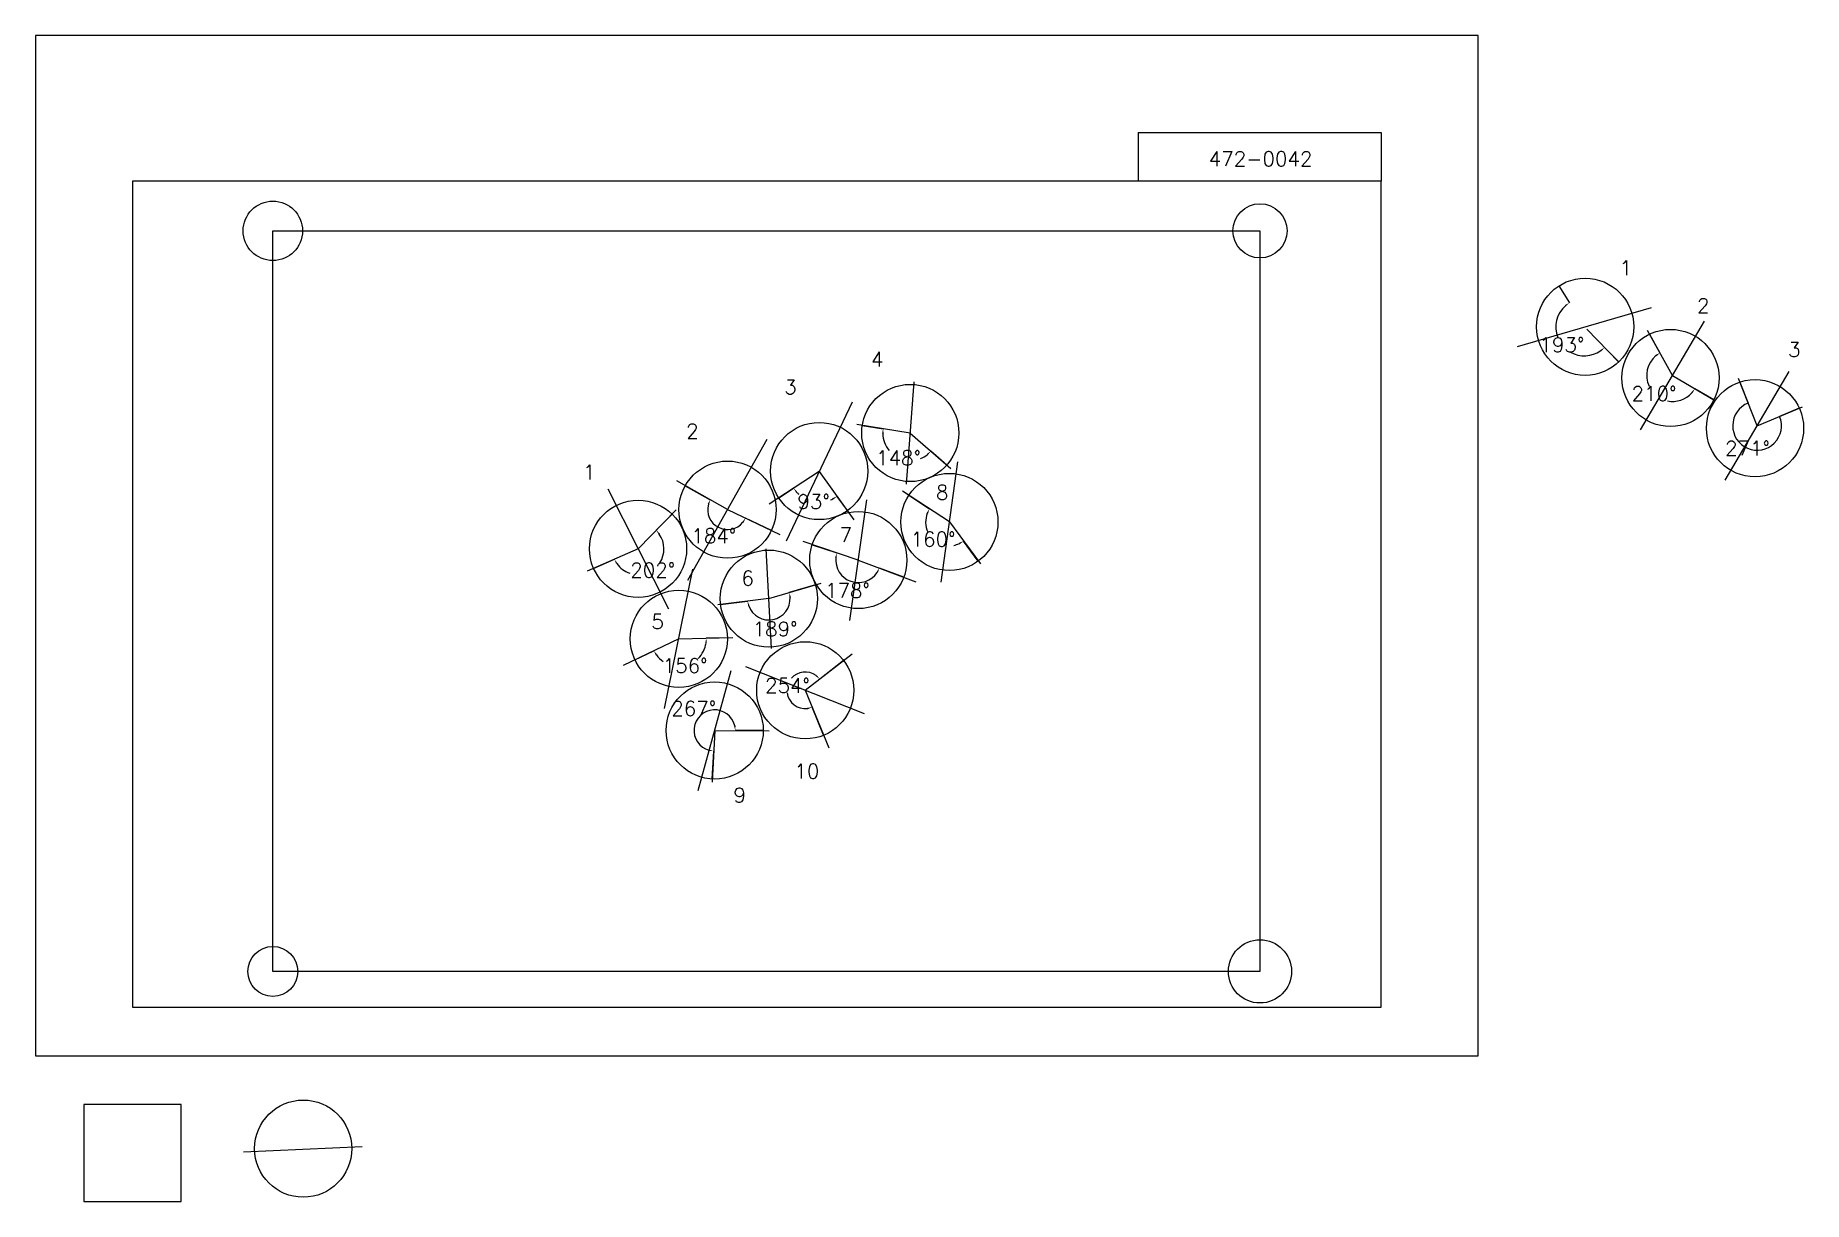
# Model space of a CAD drawing. Extents: x 0 to 1819984, y -150000 to 1050000.
import ezdxf

# ---------------------------------------------------------------- set-up
doc = ezdxf.new("R2010")
doc.units = 0
doc.header["$MEASUREMENT"] = 0
doc.layers.get('0').update_dxf_attribs({"linetype": 'CONTINUOUS'})
doc.layers.get('Defpoints').update_dxf_attribs({"linetype": 'CONTINUOUS'})
for name, color, linetype in [('_0-0_', 7, 'CONTINUOUS'), ('_0-1_V-nasSTD', 7, 'CONTINUOUS'), ('_0-2_番号', 7, 'CONTINUOUS'), ('ADD_LINE', 7, 'CONTINUOUS'), ('文字', 7, 'CONTINUOUS')]:
    doc.layers.add(name, color=color, linetype=linetype)
doc.layers.add('位置合わせ用', color=7, linetype='CONTINUOUS', plot=False)
doc.styles.get("Standard").update_dxf_attribs({"font": 'txt', "height": 15000, "bigfont": 'bigfont.shx'})
doc.dimstyles.get("Standard").update_dxf_attribs({"dimtxt": 0.18, "dimasz": 0.18, "dimexe": 0.18, "dimexo": 0.0625, "dimgap": 0.09, "dimtad": 0, "dimtih": 1, "dimtoh": 1, "dimdec": 4, "dimzin": 0, "dimdsep": 46, "dimtxsty": 'Standard', "dimcen": 0.09, "dimadec": 0, "dimazin": 0, "dimtfac": 1, "dimtdec": 4, "dimtofl": 0, "dimtmove": 0, "dimatfit": 3, "dimfxl": 1, "dimtolj": 1, "dimtzin": 0, "dimarcsym": 0})
picture_1 = doc.add_image_def('image1.jpg', size_in_pixel=(800, 600))

# ---------------------------------------------------------------- blocks, each defined once
blk = doc.blocks.new('-000-CCURVE_ORG002')
at = {"layer": '_0-0_', "color": 5, "linetype": 'Continuous'}
for p, q in [((30, -10), (10, -10)), ((10, -10), (10, -30)), ((30, -30), (30, -10)), ((10, -30), (30, -30))]:
    blk.add_line(p, q, dxfattribs=at)
blk = doc.blocks.new('-008-$$ATRU$$11$$背景色$$色$$0_0_0')
at = {"layer": '_0-2_番号'}
blk.add_blockref('-000-CCURVE_ORG002', (0, 0), dxfattribs=at)
blk = doc.blocks.new('*D27')
at = {"color": 0, "linetype": 'Continuous', "lineweight": -2}
for p, q in [((1568104, 792245), (1578880, 774840)), ((1629640, 714000), (1615070, 728792))]:
    blk.add_line(p, q, dxfattribs=at)
for start, end in [(131.496881, 201.309321), (240.743794, 304.832348)]:
    blk.add_arc((1594392, 749786), 29468, start, end, dxfattribs=at)
at = {"color": 0}
for points in [[(1575365, 771189), (1574370, 772526), (1578880, 774841)], [(1611756, 724957), (1610691, 726240), (1615070, 728792)]]:
    blk.add_solid(points, dxfattribs=at)
at = {"layer": 'Defpoints', "color": 0}
for p in [(1568104, 792245), (1565088, 746690), (1594392, 749786), (1629640, 714000)]:
    blk.add_point(p, dxfattribs=at)
at = {"color": 0, "linetype": 'Continuous', "insert": (1571223, 731578), "char_height": 15000, "attachment_point": 5}
blk.add_mtext('\\A1;193%%d', dxfattribs=at)
blk = doc.blocks.new('*D28')
at = {"color": 0, "linetype": 'Continuous', "lineweight": -2}
for p, q in [((1661270, 742552), (1672046, 723311)), ((1727583, 674939), (1708054, 686470))]:
    blk.add_line(p, q, dxfattribs=at)
for start, end in [(130.005432, 204.698825), (258.553097, 318.68482)]:
    blk.add_arc((1685082, 700035), 26678, start, end, dxfattribs=at)
at = {"color": 0}
for points in [[(1668405, 719784), (1667458, 721156), (1672046, 723311)], [(1705795, 681933), (1704445, 682911), (1708054, 686470)]]:
    blk.add_solid(points, dxfattribs=at)
at = {"layer": 'Defpoints', "color": 0}
for p in [(1661270, 742552), (1658755, 695717), (1685082, 700035), (1727583, 674939)]:
    blk.add_point(p, dxfattribs=at)
at = {"color": 0, "linetype": 'Continuous', "insert": (1666003, 681387), "char_height": 15000, "attachment_point": 5}
blk.add_mtext('\\A1;210%%d', dxfattribs=at)
blk = doc.blocks.new('*D31')
at = {"layer": 'ADD_LINE', "color": 0, "linetype": 'Continuous', "lineweight": -2}
for p, q in [((1754468, 693292), (1762933, 671691)), ((1815520, 666412), (1795295, 657972))]:
    blk.add_line(p, q, dxfattribs=at)
blk.add_arc((1772102, 648293), 25131, 111.399612, 22.651687, dxfattribs=at)
at = {"layer": 'ADD_LINE', "color": 0}
for points in [[(1762933, 671691), (1762933, 671692), (1762933, 671692)], [(1795295, 657972), (1795295, 657972), (1795295, 657972)]]:
    blk.add_solid(points, dxfattribs=at)
at = {"layer": 'Defpoints', "color": 0}
for p in [(1754468, 693293), (1815520, 666412), (1772102, 648293), (1781612, 625030)]:
    blk.add_point(p, dxfattribs=at)
at = {"layer": 'ADD_LINE', "color": 0, "linetype": 'Continuous', "insert": (1762293, 625154), "char_height": 15000, "attachment_point": 5}
blk.add_mtext('\\A1;271%%d', dxfattribs=at)
blk = doc.blocks.new('*D472')
at = {"color": 0, "linetype": 'Continuous', "lineweight": -2}
for p, q in [((851123, 648716), (872598, 645302)), ((938030, 607825), (921709, 622194))]:
    blk.add_line(p, q, dxfattribs=at)
for start, end in [(181.118607, 219.74725), (291.75133, 308.486108)]:
    blk.add_arc((900502, 640866), 28255, start, end, dxfattribs=at)
at = {"color": 0}
for points in [[(873084, 640256), (871421, 640371), (872598, 645302)], [(918661, 618145), (917512, 619352), (921709, 622194)]]:
    blk.add_solid(points, dxfattribs=at)
at = {"layer": 'Defpoints', "color": 0}
for p in [(851123, 648716), (900502, 640866), (878918, 622632), (938030, 607825)]:
    blk.add_point(p, dxfattribs=at)
at = {"color": 0, "linetype": 'Continuous', "insert": (888473, 615299), "char_height": 15000, "attachment_point": 5}
blk.add_mtext('\\A1;148%%d', dxfattribs=at)
blk = doc.blocks.new('*D473')
at = {"color": 0, "linetype": 'Continuous', "lineweight": -2}
for p, q in [((765100, 574028), (780456, 584008)), ((835764, 560992), (825121, 575696))]:
    blk.add_line(p, q, dxfattribs=at)
for start, end in [(222.169179, 228.062599), (292.043023, 296.748691)]:
    blk.add_arc((806740, 601091), 31349, start, end, dxfattribs=at)
at = {"color": 0}
for points in [[(784166, 580554), (782846, 579537), (780456, 584008)], [(821283, 572385), (820417, 573809), (825121, 575696)]]:
    blk.add_solid(points, dxfattribs=at)
at = {"layer": 'Defpoints', "color": 0}
for p in [(806740, 601091), (765100, 574028), (792988, 572920), (835764, 560992)]:
    blk.add_point(p, dxfattribs=at)
at = {"color": 0, "linetype": 'Continuous', "insert": (801006, 570271), "char_height": 15000, "attachment_point": 5}
blk.add_mtext('\\A1;93%%d', dxfattribs=at)
blk = doc.blocks.new('*D474')
at = {"color": 0, "linetype": 'Continuous', "lineweight": -2}
for p, q in [((898968, 576750), (920333, 562723)), ((970522, 509128), (955311, 529668))]:
    blk.add_line(p, q, dxfattribs=at)
for start, end in [(158.45586, 204.830532), (280.51977, 294.780955)]:
    blk.add_arc((940765, 549310), 24441, start, end, dxfattribs=at)
at = {"color": 0}
for points in [[(918771, 557901), (917291, 558669), (920333, 562723)], [(951434, 526402), (950585, 527836), (955311, 529668)]]:
    blk.add_solid(points, dxfattribs=at)
at = {"layer": 'Defpoints', "color": 0}
for p in [(898968, 576750), (940765, 549310), (917795, 540957), (970522, 509128)]:
    blk.add_point(p, dxfattribs=at)
at = {"color": 0, "linetype": 'Continuous', "insert": (923977, 531546), "char_height": 15000, "attachment_point": 5}
blk.add_mtext('\\A1;160%%d', dxfattribs=at)
blk = doc.blocks.new('*D475')
at = {"color": 0, "linetype": 'Continuous', "lineweight": -2}
for p, q in [((799571, 525968), (824988, 517492)), ((893744, 492395), (868698, 501909))]:
    blk.add_line(p, q, dxfattribs=at)
blk.add_arc((847003, 510150), 23208, 173.924758, 326.832461, dxfattribs=at)
at = {"color": 0}
for points in [[(824740, 512429), (823111, 512783), (824987, 517492)], [(867172, 497075), (865687, 497831), (868698, 501909)]]:
    blk.add_solid(points, dxfattribs=at)
at = {"layer": 'Defpoints', "color": 0}
for p in [(799571, 525968), (847003, 510150), (829427, 494994), (893744, 492395)]:
    blk.add_point(p, dxfattribs=at)
at = {"color": 0, "linetype": 'Continuous', "insert": (835852, 478871), "char_height": 15000, "attachment_point": 5}
blk.add_mtext('\\A1;178%%d', dxfattribs=at)
blk = doc.blocks.new('*D476')
at = {"color": 0, "linetype": 'Continuous', "lineweight": -2}
for p, q in [((668941, 586673), (694602, 572111)), ((757577, 540514), (730934, 553190))]:
    blk.add_line(p, q, dxfattribs=at)
blk.add_arc((712427, 561995), 20496, 164.438157, 320.543825, dxfattribs=at)
at = {"color": 0}
for points in [[(693452, 567174), (691913, 567813), (694602, 572111)], [(728955, 548523), (727549, 549417), (730935, 553190)]]:
    blk.add_solid(points, dxfattribs=at)
at = {"layer": 'Defpoints', "color": 0}
for p in [(668941, 586673), (695008, 551194), (712427, 561995), (757577, 540514)]:
    blk.add_point(p, dxfattribs=at)
at = {"color": 0, "linetype": 'Continuous', "insert": (698341, 534947), "char_height": 15000, "attachment_point": 5}
blk.add_mtext('\\A1;184%%d', dxfattribs=at)
blk = doc.blocks.new('*D477')
at = {"color": 0, "linetype": 'Continuous', "lineweight": -2}
for p, q in [((655361, 557399), (638984, 540730)), ((574581, 501534), (595957, 510974))]:
    blk.add_line(p, q, dxfattribs=at)
for start, end in [(327.257731, 34.733914), (214.599121, 251.156979)]:
    blk.add_arc((620320, 521732), 26632, start, end, dxfattribs=at)
at = {"color": 0}
for points in [[(642843, 537444), (641569, 536370), (638984, 540730)], [(599125, 507017), (597670, 506203), (595957, 510974)]]:
    blk.add_solid(points, dxfattribs=at)
at = {"layer": 'Defpoints', "color": 0}
for p in [(655361, 557399), (620320, 521732), (645061, 511877), (574581, 501534)]:
    blk.add_point(p, dxfattribs=at)
at = {"color": 0, "linetype": 'Continuous', "insert": (635468, 499828), "char_height": 15000, "attachment_point": 5}
blk.add_mtext('\\A1;202%%d', dxfattribs=at)
blk = doc.blocks.new('*D478')
at = {"color": 0, "linetype": 'Continuous', "lineweight": -2}
for p, q in [((802854, 484579), (775951, 476647)), ((705270, 464329), (733108, 467757))]:
    blk.add_line(p, q, dxfattribs=at)
blk.add_arc((754896, 470439), 21952, 200.09739, 3.348918, dxfattribs=at)
at = {"color": 0}
for points in [[(777631, 471864), (775989, 471578), (775951, 476647)], [(735090, 463091), (733470, 462701), (733108, 467757)]]:
    blk.add_solid(points, dxfattribs=at)
at = {"layer": 'Defpoints', "color": 0}
for p in [(802854, 484579), (705270, 464329), (754896, 470439), (747443, 449791)]:
    blk.add_point(p, dxfattribs=at)
at = {"color": 0, "linetype": 'Continuous', "insert": (761388, 439153), "char_height": 15000, "attachment_point": 5}
blk.add_mtext('\\A1;189%%d', dxfattribs=at)
blk = doc.blocks.new('*D479')
at = {"color": 0, "linetype": 'Continuous', "lineweight": -2}
for p, q in [((712224, 430190), (690589, 429707)), ((617145, 407469), (636662, 416820))]:
    blk.add_line(p, q, dxfattribs=at)
for start, end in [(314.91538, 351.164772), (215.714813, 235.877561)]:
    blk.add_arc((662237, 429074), 28360, start, end, dxfattribs=at)
at = {"color": 0}
for points in [[(691092, 424663), (689429, 424773), (690589, 429707)], [(639928, 412943), (638494, 412094), (636661, 416820)]]:
    blk.add_solid(points, dxfattribs=at)
at = {"layer": 'Defpoints', "color": 0}
for p in [(662237, 429074), (712225, 430190), (617145, 407469), (656096, 401387)]:
    blk.add_point(p, dxfattribs=at)
at = {"color": 0, "linetype": 'Continuous', "insert": (668828, 401491), "char_height": 15000, "attachment_point": 5}
blk.add_mtext('\\A1;156%%d', dxfattribs=at)
blk = doc.blocks.new('*D480')
at = {"color": 0, "linetype": 'Continuous', "lineweight": -2}
for p, q in [((749190, 334760), (720441, 334760)), ((696726, 284821), (698143, 313535))]:
    blk.add_line(p, q, dxfattribs=at)
blk.add_arc((699190, 334760), 21251, 13.51189, 253.663599, dxfattribs=at)
at = {"color": 0}
for points in [[(719025, 339627), (720681, 339823), (720441, 334760)], [(693074, 313545), (693351, 315188), (698143, 313535)]]:
    blk.add_solid(points, dxfattribs=at)
at = {"layer": 'Defpoints', "color": 0}
for p in [(699539, 356008), (699190, 334760), (749190, 334760), (696726, 284821)]:
    blk.add_point(p, dxfattribs=at)
at = {"color": 0, "linetype": 'Continuous', "insert": (677643, 357396), "char_height": 15000, "attachment_point": 5}
blk.add_mtext('\\A1;267%%d', dxfattribs=at)
blk = doc.blocks.new('*D481')
at = {"color": 0, "linetype": 'Continuous', "lineweight": -2}
for p, q in [((831822, 406882), (807271, 387727)), ((811333, 329849), (799542, 358670))]:
    blk.add_line(p, q, dxfattribs=at)
for start, end in [(53.19462, 139.102929), (188.083681, 277.016209)]:
    blk.add_arc((792400, 376126), 18861, start, end, dxfattribs=at)
at = {"color": 0}
for points in [[(803117, 390632), (804283, 391822), (807271, 387727)], [(794915, 356600), (794494, 358213), (799542, 358670)]]:
    blk.add_solid(points, dxfattribs=at)
at = {"layer": 'Defpoints', "color": 0}
for p in [(831822, 406882), (782205, 391993), (792400, 376126), (811333, 329849)]:
    blk.add_point(p, dxfattribs=at)
at = {"color": 0, "linetype": 'Continuous', "insert": (774174, 380974), "char_height": 15000, "attachment_point": 5}
blk.add_mtext('\\A1;254%%d', dxfattribs=at)

msp = doc.modelspace()

# ---------------------------------------------------------------- linework, layer by layer
at = {"layer": '_0-1_V-nasSTD', "color": 7, "linetype": 'Continuous'}
for p, q in [((1485000, 1050000), (0, 1050000)), ((0, 1050000), (0, 0)), ((1485000, 1050000), (0, 1050000)), ((0, 1050000), (0, 0)), ((1485000, 0), (1485000, 1050000)), ((1485000, 0), (1485000, 1050000)), ((1135000, 950000), (1135000, 900000)), ((1135000, 950000), (1385000, 950000)), ((1385000, 950000), (1385000, 900000)), ((1385000, 900000), (100000, 900000)), ((100000, 900000), (100000, 50000)), ((1385000, 50000), (1385000, 900000)), ((100000, 50000), (1385000, 50000)), ((0, 0), (1485000, 0)), ((0, 0), (1485000, 0))]:
    msp.add_line(p, q, dxfattribs=at)
at = {"layer": 'ADD_LINE', "color": 1, "linetype": 'Continuous'}
for p, q in [((1525489.26411, 729736.80972), (1663294.76411, 769835.80972)), ((1652183.75, 644122.25), (1717980.25, 755947.75)), ((896463, 588350.46397), (904542, 693380.53603)), ((1739204, 592380), (1805000.5, 704205.5)), ((840781, 672618.83951), (772700, 529562.83951)), ((671492.5, 489605.25), (753361.5, 634384.75)), ((932147.25, 487261.25), (949382.75, 611357.75)), ((589054, 583367.25), (651585, 460097.75)), ((838385.25, 448101.75), (855620.75, 572198.25)), ((757588.5, 419065.00961), (752202.5, 521812.99039)), ((647694.5, 357438), (676779.5, 500709)), ((682224.875, 273113.625), (716155.125, 396406.375)), ((853549.62676, 351981.8125), (731251.37324, 400270.1875)), ((214262.32302, -98799.56876), (336470.78129, -93322.43898))]:
    msp.add_line(p, q, dxfattribs=at)
at = {"layer": 'ADD_LINE', "color": 5, "linetype": 'Continuous'}
for p, q in [((1596753.25, 747633.75), (1629814.8632, 713821.27417)), ((1685082, 700035), (1659184.32722, 746275.9796)), ((1685082, 700035), (1729204.75, 673981.25)), ((1772102.25, 648292.75), (1753088.25, 696812.75)), ((1772102.25, 648292.75), (1818728.75, 667751.25)), ((900502.5, 640865.5), (845570.5, 649599)), ((900502.5, 640865.5), (942130, 604215.5)), ((806740.5, 601090.83951), (755145, 567557.5)), ((806740.5, 601090.83951), (842509, 551673)), ((712427, 561995), (660398.5, 591520.5)), ((940765, 549309.5), (892538, 580971.5)), ((620319.5, 521732.5), (659583.5, 561697)), ((712427, 561995), (766294.5, 536366.5)), ((940765, 549309.5), (972736.5, 506138)), ((847003, 510150), (790260.5, 529073.5)), ((620319.5, 521732.5), (568089.5, 498667.5)), ((847003, 510150), (906084, 487708)), ((754895.5, 470439), (808681, 486297)), ((754895.5, 470439), (702502.5, 463988.5)), ((662237, 429073.5), (605149, 401721.5)), ((662237, 429073.5), (717751.5, 430313.5)), ((792400.5, 376126), (840591, 413723)), ((792400.5, 376126), (816588, 317005)), ((699190, 334760), (696572.5, 281706.5)), ((699190, 334760), (755168, 334301.5))]:
    msp.add_line(p, q, dxfattribs=at)
at = {"layer": 'ADD_LINE', "color": 5, "linetype": 'ByBlock'}
for centre in [(1595122.531, 750173.16957), (1682964.15392, 697503.40947), (1769984.40392, 645761.15947), (900502.5, 640865.5), (806740.5, 601706), (712427, 561995), (940765, 549309.5), (620319.5, 521732.5), (847003, 510150), (754895.5, 470439), (662237, 429073.5), (792400.5, 376126), (699190, 334760), (275704.61091, -95468.83904)]:
    msp.add_circle(centre, 50000, dxfattribs=at)
at = {"layer": '位置合わせ用', "color": 5, "linetype": 'Continuous'}
for centre, radius in [((244424.4, 848880.595), 30579.2687), ((1260424.4, 848880.595), 27848.33235), ((244424.4, 86880.595), 25672.78835), ((1260424.4, 86880.595), 32483.49996)]:
    msp.add_circle(centre, radius, dxfattribs=at)

# ---------------------------------------------------------------- block references
at = {"layer": '_0-0_', "xscale": 5000, "yscale": 5000, "zscale": 5000}
msp.add_blockref('-008-$$ATRU$$11$$背景色$$色$$0_0_0', (0, 0), dxfattribs=at)

# ---------------------------------------------------------------- texts
at = {"layer": '文字', "linetype": 'Continuous'}
msp.add_text('472-0042', height=15000, dxfattribs=at).set_placement((1207698.06436, 915464.91089))
at = {"layer": '文字', "color": 5, "linetype": 'Continuous'}
for s, p in [('1', (1630487.25, 803200.25)), ('2', (1710202.25, 764419.75)), ('3', (1803921.25, 719176.25)), ('4', (859992.5, 709254.5)), ('3', (770785, 680640.5)), ('2', (669794.5, 635195)), ('1', (563755, 593116)), ('8', (926963, 572257)), ('7', (827685.5, 528685.5)), ('6', (726753.5, 484010.5)), ('5', (634095, 439335.5)), ('10', (781184, 285387)), ('9', (718480.5, 260636.5))]:
    msp.add_text(s, height=15000, dxfattribs=at).set_placement(p)

# ---------------------------------------------------------------- dimensions: what is measured, and where the dimension line sits
at = {"color": 5, "linetype": 'Continuous'}
for base, center, p1, p2, picture, middle in [((1565087.53393, 746690.32692), (1594392.01411, 749786.30972), (1568104.28301, 792244.70716), (1629640.37756, 713999.72255), '*D27', (1571223.47133, 731577.62241)), ((1658755.37189, 695717.29916), (1685082, 700035), (1661270.03834, 742551.88724), (1727582.99975, 674938.86655), '*D28', (1666003.1859, 681387.40657)), ((878918.33098, 622631.70147), (900502.5, 640865.5), (851122.69243, 648716.27094), (938030.21641, 607825.06264), '*D472', (888473.1376, 615299.07277)), ((792988.18484, 572919.86739), (806740.5, 601090.83951), (765100.24302, 574027.68721), (835763.99463, 560991.91448), '*D473', (801005.59523, 570271.35363)), ((695008.45727, 551193.97503), (712427, 561995), (668941.20125, 586672.62766), (757577.40573, 540513.82539), '*D476', (698341.46683, 534947.32681)), ((917795.18523, 540956.56965), (940765, 549309.5), (898967.78574, 576750.21574), (970521.93679, 509128.35127), '*D474', (923977.30014, 531545.57674)), ((645061.03863, 511876.57421), (620319.5, 521732.5), (574580.8418, 501534.10537), (655360.87468, 557399.03979), '*D477', (635467.9635, 499828.00136)), ((829427.36416, 494994.49454), (847003, 510150), (799571.17618, 525968.4098), (893744.48514, 492395.18188), '*D475', (835851.78285, 478870.7015)), ((747443.3045, 449790.58906), (754895.5, 470439), (705270.19418, 464329.25184), (802854.41479, 484579.10227), '*D478', (761387.61139, 439153.45387)), ((656095.58347, 401386.91351), (662237, 429073.5), (617145.37779, 407469.20399), (712224.53168, 430190.04684), '*D479', (668828.42459, 401490.58518)), ((782204.70309, 391993.1092), (792400.5, 376126), (831822.27872, 406881.86712), (811333.23951, 329849.10107), '*D481', (774173.68091, 380973.93718)), ((699539.19115, 356008.32723), (699190, 334760), (749190, 334760), (696726.14736, 284820.7426), '*D480', (677643.40556, 357395.84632))]:
    dim = msp.add_angular_dim_3p(base=base, center=center, p1=p1, p2=p2, dimstyle='Standard', override={"dimasz": 5000, "dimtmove": 2}, dxfattribs=at)
    dim.commit()
    dim.dimension.update_dxf_attribs({"geometry": picture, "text_midpoint": middle})
at = {"layer": 'ADD_LINE', "color": 5, "linetype": 'Continuous'}
dim = msp.add_angular_dim_3p(base=(1781611.89489, 625030.08669), center=(1772102.25, 648292.75), p1=(1754467.74397, 693292.55187), p2=(1815520.42476, 666412.32907), dimstyle='Standard', override={"dimtmove": 2}, dxfattribs=at)
dim.commit()
dim.dimension.update_dxf_attribs({"geometry": '*D31', "text_midpoint": (1762292.86514, 625154.49351)})

# ---------------------------------------------------------------- pictures from other files: only their frames are drawn
image = msp.add_image(picture_1, insert=(244424.4, 86880.595), size_in_units=(1016000, 762000), dxfattribs=at)
image.dxf.flags = 7

doc.saveas('drawing.dxf')
